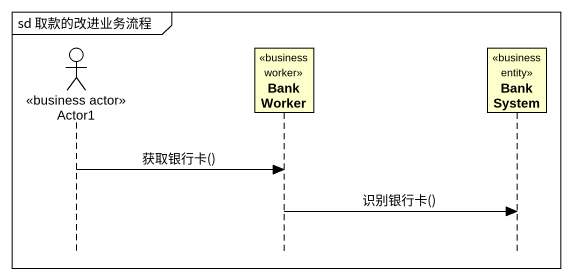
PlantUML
@startuml
mainframe sd 取款的改进业务流程
hide footbox
actor Actor1 <<business actor>>
participant BankWorker <<business worker>>
participant BankSystem <<business entity>>

Actor1 -> BankWorker : 获取银行卡()
BankWorker -> BankSystem : 识别银行卡()
@enduml
